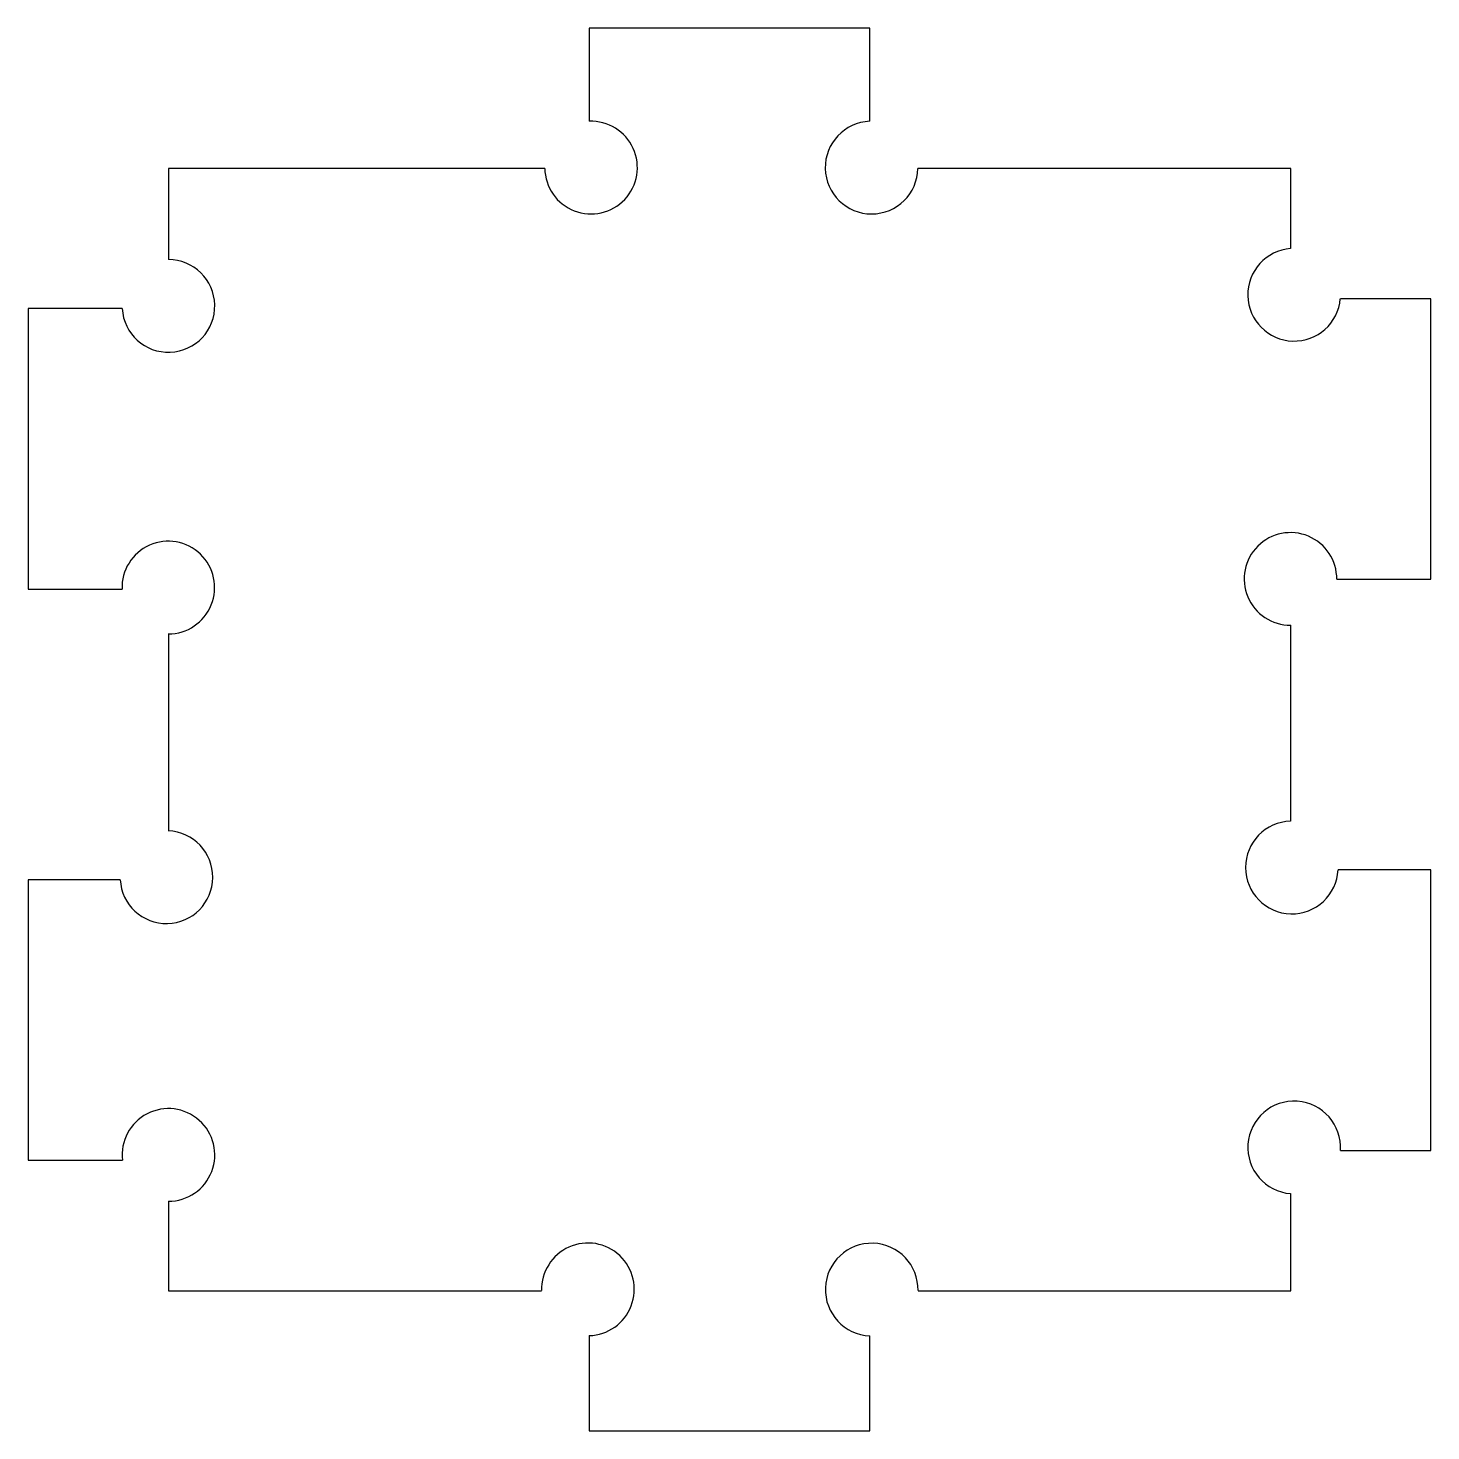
# Model space of a CAD drawing. Extents: x 1.84 to 3.81, y -0.06 to 1.91.
import ezdxf

# ---------------------------------------------------------------- set-up
doc = ezdxf.new("R2010")
doc.units = 0
doc.header["$MEASUREMENT"] = 0
doc.layers.add('VISIBLE', color=7, linetype='CONTINUOUS')

msp = doc.modelspace()

# ---------------------------------------------------------------- linework, layer by layer
at = {"layer": 'VISIBLE'}
for p, q in [((3.0248, 1.9093), (2.6311, 1.9093)), ((2.6311, 1.9093), (2.6311, 1.7785)), ((3.0248, 1.7785), (3.0248, 1.9093)), ((2.5687, 1.7124), (2.0406, 1.7124)), ((2.0406, 1.7124), (2.0406, 1.5844)), ((3.6154, 1.7124), (3.0923, 1.7124)), ((3.6154, 1.5999), (3.6154, 1.7124)), ((3.8122, 1.5295), (3.6851, 1.5295)), ((3.8122, 1.1358), (3.8122, 1.5295)), ((1.9758, 1.5156), (1.8437, 1.5156)), ((1.8437, 1.5156), (1.8437, 1.1219)), ((3.6801, 1.1358), (3.8122, 1.1358)), ((1.8437, 1.1219), (1.9756, 1.1219)), ((3.6154, 0.7963), (3.6154, 1.0713)), ((2.0406, 1.0592), (2.0406, 0.7828)), ((1.973, 0.7143), (1.8437, 0.7143)), ((1.8437, 0.7143), (1.8437, 0.3206)), ((3.8122, 0.7282), (3.6819, 0.7282)), ((3.8122, 0.3345), (3.8122, 0.7282)), ((1.8437, 0.3206), (1.9761, 0.3206)), ((3.6852, 0.3345), (3.8122, 0.3345)), ((2.0406, 0.2631), (2.0406, 0.1376)), ((3.6154, 0.1376), (3.6154, 0.2738)), ((2.0406, 0.1376), (2.5643, 0.1376)), ((3.0925, 0.1376), (3.6154, 0.1376)), ((2.6311, 0.0745), (2.6311, -0.0592)), ((3.0248, -0.0592), (3.0248, 0.0743)), ((2.6311, -0.0592), (3.0248, -0.0592))]:
    msp.add_line(p, q, dxfattribs=at)
for centre, start, end in [((2.6337, 1.7135), 180.9618, 92.3087), ((3.0273, 1.7135), 92.2093, 359.0382), ((3.6203, 1.5351), 94.3792, 355.0345), ((2.0407, 1.5194), 183.3263, 90.1422), ((3.6151, 1.1363), 359.5686, 270.2507), ((2.0405, 1.1242), 270.0243, 182.0251), ((3.617, 0.7314), 91.4629, 357.2109), ((2.0379, 0.7178), 183.0852, 87.6788), ((3.6203, 0.3386), 356.3781, 265.6208), ((2.0407, 0.3281), 269.8578, 186.625), ((2.6293, 0.1395), 271.6192, 181.6218), ((3.0275, 0.1392), 358.6227, 267.6388)]:
    msp.add_arc(centre, 0.065, start, end, dxfattribs=at)

doc.saveas('drawing.dxf')
